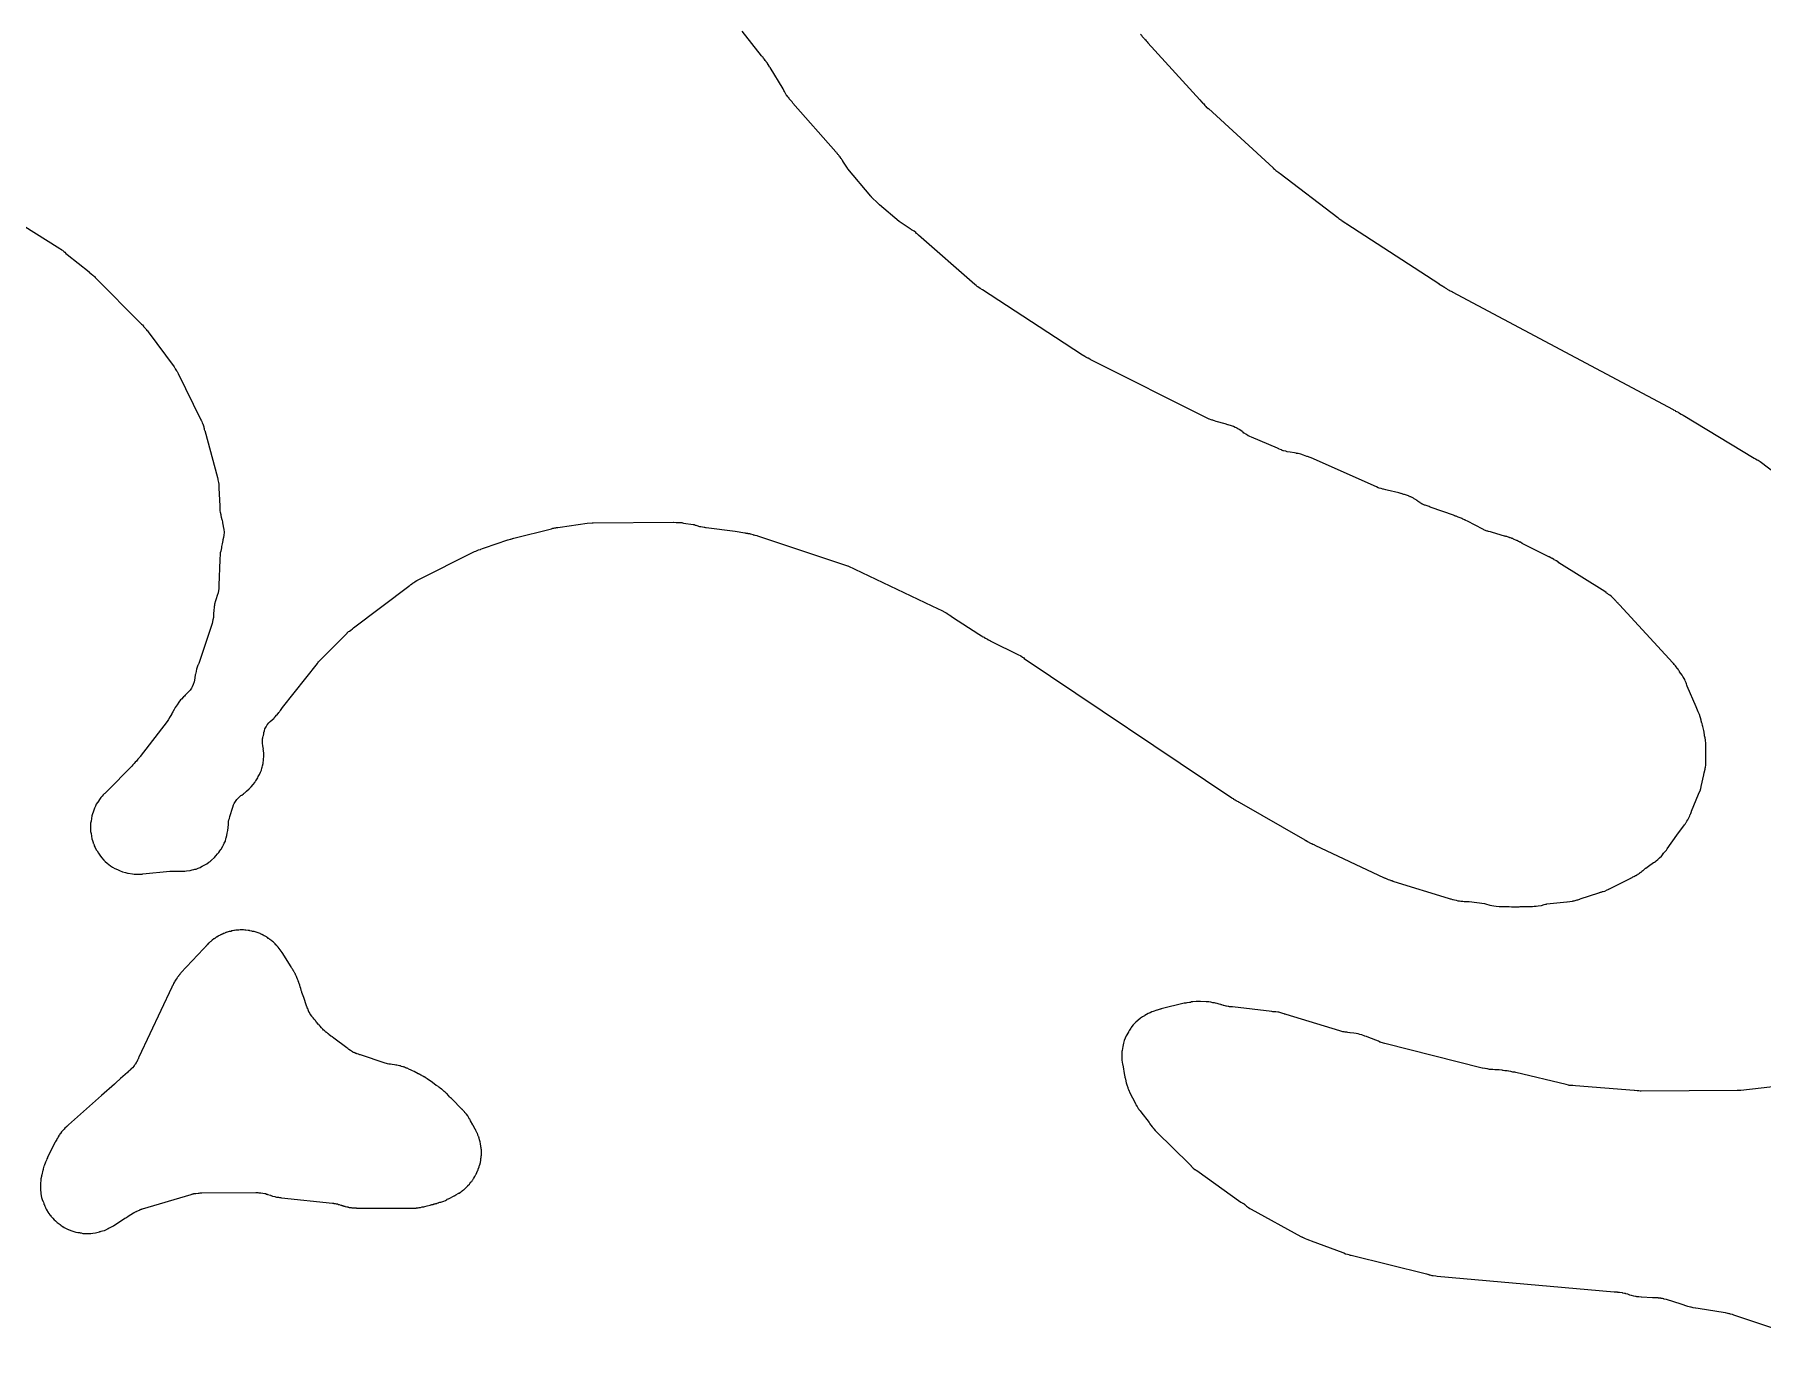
# Model space of a CAD drawing. Header units: millimetres. Extents: x 0 to 300, y 0 to 300.
# Drawn here: x 70.8 to 162.6, y 160.9 to 230.5 of the extents above; entities that cross this region are included whole.
import ezdxf

# ---------------------------------------------------------------- set-up
doc = ezdxf.new("R2010")
doc.units = ezdxf.units.MM
doc.layers.add('CUT', color=7, linetype='CONTINUOUS')

msp = doc.modelspace()

# ---------------------------------------------------------------- linework, layer by layer
at = {"layer": 'CUT'}
for points in [[(70.14, 220.39), (72.14, 219.14), (72.16, 219.12), (72.18, 219.1), (72.2, 219.09), (72.21, 219.09), (72.22, 219.08), (72.24, 219.06), (72.28, 219.04), (72.31, 219.02), (72.36, 218.97), (72.41, 218.93), (72.47, 218.87), (72.53, 218.82), (73.7, 217.89), (73.7, 217.88), (73.81, 217.79), (73.9, 217.72), (73.92, 217.7), (73.94, 217.68), (73.95, 217.67), (73.96, 217.66), (73.98, 217.64), (74.02, 217.6), (74.02, 217.59), (76.48, 215.12), (76.49, 215.11), (76.53, 215.07), (76.59, 215), (76.59, 214.99), (76.66, 214.92), (76.68, 214.9), (76.69, 214.89), (76.71, 214.86), (76.73, 214.83), (76.77, 214.78), (76.8, 214.75), (76.83, 214.71), (78.22, 212.84), (78.24, 212.81), (78.25, 212.79), (78.27, 212.76), (78.28, 212.74), (78.35, 212.63), (78.37, 212.6), (78.43, 212.5), (79.62, 210.07), (79.63, 210.06), (79.64, 210.05), (79.66, 210), (79.67, 209.97), (79.68, 209.95), (79.68, 209.94), (79.71, 209.88), (79.72, 209.85), (79.73, 209.83), (79.74, 209.81), (79.79, 209.66), (79.79, 209.65), (79.79, 209.63), (79.8, 209.62), (79.8, 209.6), (79.81, 209.58), (79.81, 209.57), (79.82, 209.52), (79.83, 209.49), (79.84, 209.46), (80.52, 206.96), (80.52, 206.95), (80.53, 206.92), (80.54, 206.85), (80.58, 206.71), (80.59, 206.62), (80.6, 206.47), (80.6, 206.42), (80.64, 205.44), (80.64, 205.37), (80.65, 205.2), (80.66, 205.13), (80.69, 205.01), (80.69, 204.98), (80.7, 204.96), (80.72, 204.85), (80.72, 204.84), (80.73, 204.83), (80.73, 204.81), (80.74, 204.77), (80.75, 204.73), (80.76, 204.72), (80.76, 204.7), (80.78, 204.6), (80.79, 204.56), (80.83, 204.39), (80.83, 204.36), (80.86, 204.21), (80.87, 204.07), (80.87, 204.05), (80.86, 203.91), (80.84, 203.78), (80.83, 203.73), (80.82, 203.71), (80.81, 203.65), (80.8, 203.62), (80.78, 203.54), (80.78, 203.53), (80.76, 203.45), (80.73, 203.31), (80.73, 203.26), (80.73, 203.24), (80.69, 203.06), (80.67, 202.96), (80.67, 202.87), (80.67, 202.85), (80.67, 202.83), (80.65, 202.68), (80.64, 202.59), (80.6, 201.25), (80.6, 201.21), (80.6, 201.18), (80.59, 201.06), (80.58, 200.96), (80.55, 200.84), (80.5, 200.7), (80.5, 200.69), (80.49, 200.66), (80.46, 200.58), (80.41, 200.42), (80.37, 200.24), (80.36, 200.17), (80.35, 200.11), (80.35, 200.1), (80.34, 200.04), (80.33, 199.94), (80.32, 199.9), (80.31, 199.75), (80.31, 199.67), (80.31, 199.62), (80.31, 199.54), (80.28, 199.4), (80.24, 199.22), (80.23, 199.21), (79.53, 197.09), (79.49, 197.01), (79.48, 197), (79.44, 196.9), (79.41, 196.79), (79.39, 196.69), (79.39, 196.67), (79.35, 196.52), (79.34, 196.48), (79.31, 196.33), (79.3, 196.21), (79.3, 196.2), (79.28, 196.12), (79.23, 195.98), (79.18, 195.85), (79.14, 195.77), (79.06, 195.67), (78.97, 195.56), (78.9, 195.49), (78.81, 195.41), (78.8, 195.41), (78.76, 195.36), (78.72, 195.32), (78.61, 195.2), (78.56, 195.15), (78.47, 195.04), (78.37, 194.9), (78.33, 194.82), (78.32, 194.82), (78.28, 194.75), (78.26, 194.72), (78.24, 194.68), (78.22, 194.65), (78.15, 194.53), (78.12, 194.47), (78.1, 194.44), (78.09, 194.42), (78.04, 194.33), (78.01, 194.28), (77.99, 194.25), (77.98, 194.23), (77.94, 194.16), (77.94, 194.15), (77.92, 194.12), (77.84, 194), (76.42, 192.14), (76.39, 192.11), (76.38, 192.1), (76.29, 192), (76.26, 191.95), (76.21, 191.9), (76.15, 191.84), (76.1, 191.78), (76.03, 191.7), (75.97, 191.64), (74.65, 190.3), (74.58, 190.23), (74.53, 190.19), (74.5, 190.16), (74.45, 190.11), (74.39, 190.04), (74.33, 189.97), (74.22, 189.82), (74.21, 189.8), (74.14, 189.7), (74.08, 189.61), (74.03, 189.51), (73.99, 189.41), (73.97, 189.35), (73.91, 189.19), (73.88, 189.1), (73.85, 189), (73.82, 188.85), (73.8, 188.72), (73.78, 188.6), (73.77, 188.47), (73.77, 188.3), (73.78, 188.17), (73.8, 188.05), (73.82, 187.92), (73.85, 187.77), (73.88, 187.68), (73.91, 187.58), (73.92, 187.54), (73.93, 187.52), (73.96, 187.45), (73.97, 187.41), (74.02, 187.31), (74.08, 187.2), (74.12, 187.14), (74.19, 187.01), (74.27, 186.9), (74.35, 186.79), (74.48, 186.65), (74.55, 186.58), (74.66, 186.48), (74.75, 186.41), (74.83, 186.35), (74.95, 186.27), (75.07, 186.2), (75.2, 186.14), (75.27, 186.11), (75.32, 186.09), (75.48, 186.03), (75.64, 185.98), (75.73, 185.96), (75.78, 185.95), (76, 185.91), (76.1, 185.89), (76.21, 185.89), (76.34, 185.89), (76.51, 185.9), (76.56, 185.91), (77.98, 186.05), (78.15, 186.06), (78.42, 186.06), (78.51, 186.05), (78.6, 186.05), (78.68, 186.05), (78.78, 186.05), (78.88, 186.07), (79.06, 186.1), (79.17, 186.12), (79.24, 186.14), (79.26, 186.14), (79.32, 186.16), (79.38, 186.17), (79.49, 186.21), (79.6, 186.26), (79.67, 186.3), (79.7, 186.32), (79.73, 186.33), (79.75, 186.34), (79.85, 186.39), (79.95, 186.45), (80.06, 186.53), (80.07, 186.53), (80.1, 186.56), (80.13, 186.58), (80.18, 186.63), (80.19, 186.64), (80.2, 186.64), (80.36, 186.79), (80.43, 186.87), (80.52, 186.97), (80.59, 187.05), (80.65, 187.13), (80.7, 187.21), (80.71, 187.23), (80.8, 187.38), (80.84, 187.46), (80.88, 187.54), (80.94, 187.66), (80.97, 187.79), (80.98, 187.83), (81.01, 187.95), (81.04, 188.07), (81.07, 188.22), (81.09, 188.37), (81.1, 188.53), (81.1, 188.59), (81.11, 188.69), (81.13, 188.79), (81.15, 188.85), (81.15, 188.86), (81.18, 188.96), (81.33, 189.45), (81.37, 189.58), (81.4, 189.65), (81.47, 189.76), (81.55, 189.87), (81.61, 189.94), (81.7, 190.03), (81.76, 190.07), (81.81, 190.1), (81.91, 190.17), (81.94, 190.2), (81.97, 190.22), (82.07, 190.3), (82.21, 190.43), (82.31, 190.53), (82.42, 190.66), (82.5, 190.77), (82.54, 190.83), (82.56, 190.86), (82.66, 191.02), (82.69, 191.09), (82.75, 191.2), (82.81, 191.31), (82.85, 191.43), (82.88, 191.53), (82.89, 191.58), (82.91, 191.66), (82.94, 191.78), (82.97, 191.99), (82.98, 192.16), (82.98, 192.31), (82.97, 192.46), (82.95, 192.54), (82.96, 192.54), (82.93, 192.71), (82.91, 192.86), (82.91, 192.98), (82.92, 193.1), (82.93, 193.13), (82.93, 193.16), (82.95, 193.22), (82.96, 193.26), (82.98, 193.36), (82.99, 193.43), (83.01, 193.52), (83.04, 193.62), (83.1, 193.72), (83.16, 193.83), (83.25, 193.94), (83.32, 194.01), (83.42, 194.1), (83.53, 194.19), (83.54, 194.2), (83.59, 194.26), (83.66, 194.34), (83.69, 194.37), (83.78, 194.48), (83.81, 194.52), (83.84, 194.56), (83.86, 194.59), (83.98, 194.76), (85.83, 197.09), (85.86, 197.13), (85.89, 197.17), (85.92, 197.21), (85.94, 197.23), (86.02, 197.3), (87.37, 198.66), (87.39, 198.69), (87.41, 198.71), (87.44, 198.73), (87.45, 198.75), (87.49, 198.78), (87.54, 198.81), (87.61, 198.86), (87.69, 198.93), (87.7, 198.93), (87.75, 198.98), (90.69, 201.2), (90.72, 201.22), (90.73, 201.23), (90.74, 201.24), (90.79, 201.28), (90.81, 201.29), (90.83, 201.31), (90.84, 201.31), (90.86, 201.33), (90.92, 201.37), (90.95, 201.39), (91, 201.43), (91.03, 201.45), (91.12, 201.5), (94.18, 203.03), (94.24, 203.06), (94.25, 203.06), (94.39, 203.12), (94.49, 203.15), (94.51, 203.16), (94.6, 203.19), (94.66, 203.21), (94.71, 203.23), (95.94, 203.65), (95.97, 203.66), (96.09, 203.69), (96.1, 203.7), (96.16, 203.71), (96.2, 203.73), (96.22, 203.73), (96.27, 203.75), (98.26, 204.25), (98.33, 204.27), (98.4, 204.28), (98.44, 204.29), (98.49, 204.3), (98.53, 204.31), (98.58, 204.32), (98.59, 204.32), (98.61, 204.32), (98.73, 204.33), (100.16, 204.55), (100.42, 204.56), (100.47, 204.56), (100.48, 204.56), (104.75, 204.59), (104.77, 204.59), (104.9, 204.58), (104.94, 204.58), (105.08, 204.57), (105.17, 204.57), (105.18, 204.57), (105.2, 204.57), (105.23, 204.56), (105.28, 204.55), (105.8, 204.48), (105.81, 204.48), (105.82, 204.48), (105.83, 204.47), (105.84, 204.47), (105.86, 204.46), (105.87, 204.46), (105.9, 204.44), (105.91, 204.43), (105.93, 204.43), (106.04, 204.4), (106.08, 204.39), (106.13, 204.37), (106.18, 204.36), (106.21, 204.36), (106.38, 204.33), (106.39, 204.33), (106.45, 204.32), (106.49, 204.31), (108.02, 204.11), (108.54, 204.03), (108.55, 204.03), (108.56, 204.03), (108.59, 204.02), (108.64, 204.01), (108.68, 204.01), (108.7, 204), (108.73, 204), (108.76, 204), (108.78, 203.99), (108.83, 203.98), (108.84, 203.98), (108.97, 203.94), (108.99, 203.93), (109.02, 203.93), (109.07, 203.91), (109.08, 203.91), (109.17, 203.88), (109.22, 203.87), (114, 202.28), (114.02, 202.27), (118.48, 200.16), (118.52, 200.14), (118.75, 200.03), (118.78, 200.01), (119.01, 199.9), (119.16, 199.82), (119.19, 199.8), (119.21, 199.79), (119.27, 199.76), (119.36, 199.7), (119.43, 199.65), (119.5, 199.61), (119.51, 199.6), (119.58, 199.55), (120.98, 198.65), (121.11, 198.56), (121.13, 198.55), (121.14, 198.54), (121.15, 198.53), (121.19, 198.51), (121.21, 198.5), (121.25, 198.48), (121.26, 198.47), (121.27, 198.47), (121.28, 198.46), (121.3, 198.45), (121.31, 198.45), (121.31, 198.44), (121.32, 198.44), (121.33, 198.44), (121.4, 198.4), (121.41, 198.39), (121.42, 198.38), (121.44, 198.37), (121.46, 198.36), (121.47, 198.35), (121.48, 198.35), (121.49, 198.34), (121.59, 198.29), (121.6, 198.28), (121.62, 198.27), (121.64, 198.26), (123.05, 197.57), (123.2, 197.5), (123.29, 197.43), (123.33, 197.41), (123.34, 197.4), (123.39, 197.36), (134.42, 189.95), (134.44, 189.94), (134.48, 189.91), (134.51, 189.89), (134.52, 189.88), (134.53, 189.88), (134.54, 189.87), (134.57, 189.85), (134.58, 189.85), (134.6, 189.84), (134.62, 189.83), (134.63, 189.82), (134.64, 189.82), (134.66, 189.8), (134.67, 189.8), (134.7, 189.78), (134.75, 189.75), (134.76, 189.75), (134.77, 189.74), (134.78, 189.74), (134.79, 189.73), (134.8, 189.73), (138.3, 187.72), (138.35, 187.69), (138.36, 187.69), (138.43, 187.64), (138.59, 187.55), (138.64, 187.53), (138.66, 187.52), (138.68, 187.51), (138.7, 187.5), (138.73, 187.49), (138.77, 187.47), (138.81, 187.45), (138.82, 187.44), (142.52, 185.71), (142.53, 185.7), (142.56, 185.69), (142.59, 185.68), (142.62, 185.66), (142.72, 185.62), (142.8, 185.6), (142.84, 185.58), (142.85, 185.58), (142.87, 185.57), (142.92, 185.56), (142.93, 185.55), (142.94, 185.55), (142.95, 185.55), (142.95, 185.54), (142.96, 185.54), (142.97, 185.54), (142.98, 185.53), (143.03, 185.51), (145.91, 184.62), (146.02, 184.59), (146.05, 184.59), (146.15, 184.56), (146.17, 184.56), (146.25, 184.53), (146.34, 184.51), (146.43, 184.49), (146.45, 184.49), (146.49, 184.48), (146.5, 184.48), (146.51, 184.48), (146.59, 184.46), (146.64, 184.46), (146.69, 184.46), (146.77, 184.45), (146.81, 184.45), (146.91, 184.45), (146.94, 184.45), (146.98, 184.45), (147.02, 184.44), (147.84, 184.34), (147.9, 184.32), (148.12, 184.26), (148.23, 184.24), (148.34, 184.22), (148.47, 184.2), (148.62, 184.19), (148.7, 184.19), (149.12, 184.19), (149.15, 184.19), (149.28, 184.17), (149.41, 184.16), (149.52, 184.16), (149.69, 184.17), (149.74, 184.18), (149.84, 184.19), (150.4, 184.19), (150.49, 184.2), (150.5, 184.2), (150.53, 184.2), (150.59, 184.2), (150.69, 184.21), (150.88, 184.24), (151.02, 184.28), (151.09, 184.3), (151.14, 184.31), (151.15, 184.32), (151.16, 184.32), (152.21, 184.43), (152.23, 184.43), (152.38, 184.44), (152.52, 184.47), (152.56, 184.48), (152.59, 184.49), (152.61, 184.49), (152.66, 184.5), (152.76, 184.53), (152.77, 184.53), (152.8, 184.54), (152.81, 184.54), (152.85, 184.55), (152.9, 184.57), (152.93, 184.58), (153.92, 184.91), (153.96, 184.93), (153.97, 184.93), (154, 184.94), (154.02, 184.94), (154.04, 184.95), (154.07, 184.96), (154.08, 184.96), (154.11, 184.97), (154.13, 184.97), (154.15, 184.98), (154.24, 185), (154.36, 185.06), (154.42, 185.09), (154.45, 185.11), (154.47, 185.12), (154.48, 185.12), (154.55, 185.15), (155.58, 185.66), (155.59, 185.67), (155.6, 185.68), (155.62, 185.69), (155.66, 185.71), (155.69, 185.72), (155.73, 185.75), (155.77, 185.77), (155.78, 185.77), (155.79, 185.78), (155.8, 185.79), (155.81, 185.79), (155.82, 185.8), (155.83, 185.8), (155.85, 185.81), (155.87, 185.82), (155.89, 185.83), (155.9, 185.83), (155.91, 185.84), (155.92, 185.85), (155.93, 185.85), (155.95, 185.87), (155.96, 185.87), (155.98, 185.89), (155.99, 185.89), (156.01, 185.9), (156.04, 185.92), (156.07, 185.95), (156.08, 185.95), (156.09, 185.96), (156.1, 185.97), (156.11, 185.98), (156.12, 185.98), (156.13, 185.99), (156.14, 186), (156.15, 186.01), (156.16, 186.01), (156.17, 186.02), (156.19, 186.03), (156.21, 186.05), (156.26, 186.09), (156.28, 186.1), (156.29, 186.11), (156.31, 186.13), (156.33, 186.15), (156.34, 186.16), (156.36, 186.18), (156.37, 186.18), (156.4, 186.21), (156.42, 186.22), (156.56, 186.32), (156.83, 186.51), (156.88, 186.54), (156.93, 186.58), (156.97, 186.61), (157.05, 186.68), (157.15, 186.77), (157.24, 186.86), (157.32, 186.95), (157.32, 186.96), (157.36, 187.01), (157.37, 187.02), (157.38, 187.03), (157.41, 187.06), (157.43, 187.09), (157.45, 187.11), (157.47, 187.13), (157.51, 187.18), (157.55, 187.24), (158.07, 187.97), (158.47, 188.52), (158.5, 188.56), (158.52, 188.59), (158.54, 188.62), (158.55, 188.64), (158.59, 188.71), (158.64, 188.78), (158.68, 188.86), (158.7, 188.89), (158.73, 188.96), (158.75, 188.99), (158.78, 189.07), (158.79, 189.08), (158.8, 189.12), (158.82, 189.17), (158.83, 189.18), (158.83, 189.19), (158.84, 189.2), (158.84, 189.21), (158.85, 189.24), (159.21, 190.14), (159.24, 190.2), (159.3, 190.32), (159.33, 190.45), (159.35, 190.53), (159.36, 190.56), (159.49, 191.18), (159.52, 191.29), (159.53, 191.32), (159.53, 191.33), (159.53, 191.35), (159.56, 191.47), (159.57, 191.52), (159.57, 191.53), (159.59, 191.58), (159.6, 191.69), (159.61, 191.8), (159.61, 191.97), (159.61, 192), (159.6, 192.43), (159.6, 192.76), (159.6, 192.87), (159.59, 192.98), (159.58, 193.01), (159.58, 193.03), (159.58, 193.06), (159.57, 193.09), (159.57, 193.13), (159.56, 193.16), (159.56, 193.17), (159.55, 193.18), (159.55, 193.19), (159.54, 193.24), (159.54, 193.26), (159.54, 193.27), (159.53, 193.32), (159.52, 193.4), (159.52, 193.41), (159.51, 193.46), (159.5, 193.49), (159.49, 193.52), (159.49, 193.53), (159.44, 193.75), (159.43, 193.8), (159.4, 193.91), (159.39, 193.93), (159.39, 193.94), (159.38, 193.95), (159.38, 193.96), (159.38, 193.97), (159.38, 193.98), (159.37, 193.99), (159.37, 194), (159.36, 194.03), (159.35, 194.09), (159.34, 194.12), (159.34, 194.13), (159.33, 194.15), (159.31, 194.26), (159.27, 194.38), (159.22, 194.49), (159.2, 194.53), (159.09, 194.78), (158.62, 195.89), (158.6, 195.94), (158.58, 196), (158.57, 196.02), (158.56, 196.04), (158.55, 196.06), (158.53, 196.13), (158.51, 196.16), (158.48, 196.24), (158.42, 196.34), (158.41, 196.35), (158.41, 196.36), (158.4, 196.37), (158.38, 196.4), (158.35, 196.46), (158.28, 196.55), (158.27, 196.56), (158.21, 196.65), (158.2, 196.67), (158.18, 196.7), (158.17, 196.71), (158.17, 196.72), (158.16, 196.73), (158.13, 196.78), (158.12, 196.79), (158.11, 196.8), (158.1, 196.81), (158.1, 196.82), (158.08, 196.84), (158.02, 196.92), (157.99, 196.96), (157.94, 197.02), (157.93, 197.03), (157.92, 197.04), (157.89, 197.08), (157.85, 197.12), (155.01, 200.2), (154.98, 200.24), (154.97, 200.25), (154.94, 200.29), (154.93, 200.3), (154.86, 200.37), (154.85, 200.37), (154.84, 200.38), (154.82, 200.41), (154.8, 200.42), (154.78, 200.45), (154.7, 200.54), (154.66, 200.58), (154.59, 200.65), (154.51, 200.71), (154.46, 200.74), (154.44, 200.76), (154.38, 200.8), (154.37, 200.81), (154.36, 200.81), (154.35, 200.82), (154.34, 200.83), (154.31, 200.85), (154.3, 200.86), (154.23, 200.91), (151.79, 202.44), (151.75, 202.48), (151.74, 202.48), (151.66, 202.54), (151.65, 202.55), (151.63, 202.56), (151.55, 202.6), (151.54, 202.61), (151.53, 202.61), (151.45, 202.66), (151.43, 202.66), (151.37, 202.7), (151.28, 202.75), (151.26, 202.76), (149.91, 203.43), (149.88, 203.45), (149.85, 203.47), (149.75, 203.53), (149.72, 203.54), (149.71, 203.55), (149.65, 203.57), (149.59, 203.61), (149.57, 203.62), (149.55, 203.63), (149.39, 203.7), (149.36, 203.71), (149.34, 203.72), (149.31, 203.72), (149.29, 203.73), (149.28, 203.74), (149.22, 203.76), (149.21, 203.76), (149.19, 203.77), (149.17, 203.78), (149.16, 203.78), (149.03, 203.83), (148.98, 203.84), (148.95, 203.85), (148.92, 203.86), (148.91, 203.86), (148.26, 204.05), (148.16, 204.08), (148.14, 204.08), (148.06, 204.1), (148.05, 204.1), (148.02, 204.11), (147.99, 204.12), (147.93, 204.14), (147.8, 204.19), (147.79, 204.2), (147.76, 204.22), (146.94, 204.65), (146.85, 204.69), (146.83, 204.7), (146.81, 204.71), (146.79, 204.72), (146.78, 204.72), (146.7, 204.76), (146.63, 204.79), (146.6, 204.81), (146.5, 204.84), (146.49, 204.85), (146.44, 204.86), (146.4, 204.88), (146.33, 204.91), (146.29, 204.92), (146.26, 204.93), (146.19, 204.96), (145.01, 205.38), (144.96, 205.39), (144.9, 205.42), (144.79, 205.47), (144.69, 205.49), (144.67, 205.5), (144.66, 205.5), (144.59, 205.54), (144.56, 205.55), (144.54, 205.56), (144.53, 205.56), (144.48, 205.59), (144.46, 205.61), (144.43, 205.63), (144.42, 205.64), (144.39, 205.66), (144.38, 205.66), (144.36, 205.67), (144.34, 205.69), (144.33, 205.69), (144.32, 205.7), (144.26, 205.75), (144.25, 205.75), (144.22, 205.78), (144.15, 205.82), (144.11, 205.84), (144.07, 205.87), (143.97, 205.92), (143.92, 205.94), (143.9, 205.95), (143.88, 205.96), (143.83, 205.98), (143.8, 206), (143.7, 206.03), (143.6, 206.06), (143.56, 206.06), (143.41, 206.11), (143.39, 206.12), (143.29, 206.15), (142.67, 206.3), (142.6, 206.31), (142.48, 206.34), (142.45, 206.35), (142.44, 206.35), (142.35, 206.38), (142.24, 206.41), (142.2, 206.42), (142.1, 206.47), (138.63, 208.01), (138.52, 208.05), (138.49, 208.06), (138.43, 208.08), (138.41, 208.09), (138.22, 208.15), (138.08, 208.2), (137.95, 208.24), (137.9, 208.25), (137.89, 208.25), (137.87, 208.25), (137.86, 208.25), (137.83, 208.26), (137.82, 208.26), (137.75, 208.28), (137.51, 208.31), (137.36, 208.34), (137.28, 208.36), (137.27, 208.36), (137.17, 208.38), (137.14, 208.39), (137.11, 208.4), (137.1, 208.4), (137.09, 208.41), (137.05, 208.43), (136.94, 208.48), (136.91, 208.49), (136.84, 208.52), (135.47, 209.11), (135.37, 209.15), (135.33, 209.17), (135.31, 209.18), (135.29, 209.19), (135.19, 209.25), (135.08, 209.32), (135.06, 209.33), (135.02, 209.37), (134.98, 209.4), (134.96, 209.41), (134.9, 209.47), (134.81, 209.52), (134.79, 209.53), (134.74, 209.56), (134.7, 209.58), (134.68, 209.59), (134.66, 209.6), (134.6, 209.63), (134.5, 209.67), (134.45, 209.69), (134.4, 209.71), (134.23, 209.76), (134.21, 209.77), (134.06, 209.82), (133.59, 209.94), (133.5, 209.97), (133.44, 209.99), (133.4, 210.01), (133.39, 210.01), (133.37, 210.02), (133.32, 210.04), (133.23, 210.07), (133.22, 210.07), (133.14, 210.11), (126.93, 213.21), (126.9, 213.23), (126.87, 213.25), (126.78, 213.3), (126.77, 213.3), (126.76, 213.31), (126.69, 213.35), (126.68, 213.35), (126.67, 213.36), (126.64, 213.37), (126.61, 213.39), (126.6, 213.4), (126.51, 213.45), (126.49, 213.46), (125.04, 214.41), (121.17, 216.93), (121.05, 217), (120.92, 217.1), (120.89, 217.12), (120.84, 217.16), (120.83, 217.17), (120.77, 217.22), (117.77, 219.84), (117.75, 219.86), (117.74, 219.87), (117.72, 219.89), (117.71, 219.9), (117.69, 219.91), (117.67, 219.93), (117.62, 219.98), (117.53, 220.05), (117.5, 220.07), (117.43, 220.11), (117.42, 220.12), (117.41, 220.12), (117.39, 220.13), (117.34, 220.17), (117.33, 220.17), (116.75, 220.57), (115.7, 221.45), (115.69, 221.46), (115.6, 221.54), (115.57, 221.57), (115.31, 221.82), (115.28, 221.85), (115.27, 221.86), (115.27, 221.87), (115.23, 221.92), (114.02, 223.36), (114.01, 223.37), (114, 223.38), (114, 223.39), (113.78, 223.72), (113.75, 223.77), (113.74, 223.79), (113.74, 223.8), (113.72, 223.83), (113.7, 223.86), (113.68, 223.89), (113.66, 223.92), (113.61, 223.98), (113.6, 224), (113.59, 224.01), (113.58, 224.02), (113.56, 224.04), (113.55, 224.06), (113.54, 224.07), (113.53, 224.08), (113.52, 224.1), (113.49, 224.13), (113.47, 224.16), (113.44, 224.19), (113.43, 224.2), (113.41, 224.22), (113.39, 224.25), (113.38, 224.26), (111.09, 226.86), (111.07, 226.89), (111.05, 226.92), (111.02, 226.95), (111, 226.98), (110.97, 227.01), (110.94, 227.04), (110.92, 227.07), (110.91, 227.08), (110.9, 227.09), (110.89, 227.11), (110.83, 227.19), (110.79, 227.24), (110.78, 227.24), (110.77, 227.25), (110.76, 227.26), (110.76, 227.27), (110.74, 227.29), (110.73, 227.3), (110.7, 227.36), (110.7, 227.37), (110.64, 227.47), (110.61, 227.53), (110.57, 227.61), (109.88, 228.75), (109.87, 228.76), (109.86, 228.77), (109.84, 228.8), (109.84, 228.81), (109.8, 228.87), (109.79, 228.89), (109.78, 228.9), (109.74, 228.96), (109.74, 228.97), (109.67, 229.05), (109.67, 229.06), (109.65, 229.08), (109.63, 229.1), (109.63, 229.11), (109.62, 229.12), (109.59, 229.17), (109.58, 229.18), (109.57, 229.19), (109.56, 229.21), (109.55, 229.22), (109.54, 229.23), (109.53, 229.25), (109.51, 229.27), (109.47, 229.32), (109.44, 229.35), (109.43, 229.36), (108.4, 230.67)], [(129.57, 230.51), (129.59, 230.49), (129.59, 230.48), (129.61, 230.46), (129.66, 230.39), (129.72, 230.33), (129.74, 230.3), (129.76, 230.28), (129.78, 230.26), (129.8, 230.24), (129.81, 230.23), (129.83, 230.21), (129.86, 230.17), (129.87, 230.16), (129.9, 230.13), (129.91, 230.11), (129.96, 230.06), (132.71, 227.02), (132.81, 226.93), (132.82, 226.93), (132.83, 226.91), (132.85, 226.9), (132.85, 226.89), (132.86, 226.89), (132.88, 226.86), (132.93, 226.81), (132.99, 226.73), (133.02, 226.7), (133.03, 226.69), (133.04, 226.68), (133.05, 226.67), (133.06, 226.66), (133.16, 226.57), (133.18, 226.56), (136.61, 223.41), (136.62, 223.4), (136.68, 223.35), (136.7, 223.33), (136.71, 223.32), (136.76, 223.28), (136.81, 223.24), (136.86, 223.2), (136.91, 223.16), (136.92, 223.15), (136.98, 223.11), (140.05, 220.77), (140.06, 220.76), (140.1, 220.73), (140.11, 220.73), (140.21, 220.65), (140.24, 220.63), (140.25, 220.63), (140.26, 220.62), (140.38, 220.53), (140.47, 220.47), (140.49, 220.46), (140.5, 220.45), (140.52, 220.44), (145.41, 217.27), (145.42, 217.26), (145.5, 217.21), (145.54, 217.18), (145.63, 217.13), (145.68, 217.1), (145.7, 217.08), (145.71, 217.07), (145.73, 217.06), (145.75, 217.05), (145.76, 217.04), (145.78, 217.02), (145.82, 217), (145.86, 216.97), (145.89, 216.96), (145.92, 216.94), (145.96, 216.91), (146, 216.89), (146.02, 216.88), (146.07, 216.86), (146.1, 216.84), (146.12, 216.84), (146.13, 216.83), (157.86, 210.58), (157.87, 210.57), (157.89, 210.56), (157.97, 210.52), (158, 210.5), (158.1, 210.45), (158.14, 210.43), (158.17, 210.41), (158.19, 210.4), (158.2, 210.39), (158.3, 210.33), (158.4, 210.28), (162.18, 207.99), (162.24, 207.96), (162.33, 207.91), (162.36, 207.89), (162.39, 207.88), (162.49, 207.81), (166.72, 204.6)], [(163.62, 174.66), (161.46, 174.41), (161.26, 174.4), (156.17, 174.38), (156.12, 174.38), (156.05, 174.39), (155.97, 174.39), (155.95, 174.39), (155.82, 174.4), (155.8, 174.4), (152.68, 174.66), (152.67, 174.66), (152.54, 174.67), (152.45, 174.67), (152.44, 174.67), (152.35, 174.68), (152.31, 174.69), (152.18, 174.73), (149.51, 175.37), (149.45, 175.38), (149.4, 175.39), (149.37, 175.39), (149.36, 175.39), (149.35, 175.39), (149.24, 175.41), (149.22, 175.41), (149.14, 175.43), (149.13, 175.43), (149.11, 175.43), (149.04, 175.45), (148.93, 175.46), (148.92, 175.46), (148.83, 175.47), (148.82, 175.47), (148.78, 175.48), (148.62, 175.5), (148.41, 175.51), (148.39, 175.51), (148.29, 175.52), (148.13, 175.53), (148.11, 175.53), (148.1, 175.53), (148.01, 175.55), (147.96, 175.56), (147.88, 175.57), (147.87, 175.57), (147.86, 175.57), (147.73, 175.6), (147.72, 175.6), (142.54, 176.9), (142.36, 176.95), (142.32, 176.97), (142.31, 176.97), (142.3, 176.98), (142.28, 176.98), (142.26, 176.99), (142.21, 177.02), (141.7, 177.23), (141.57, 177.27), (141.48, 177.3), (141.32, 177.36), (141.22, 177.39), (141.13, 177.42), (141.03, 177.44), (140.9, 177.45), (140.7, 177.47), (140.69, 177.47), (140.58, 177.49), (140.53, 177.5), (140.44, 177.51), (140.38, 177.52), (140.37, 177.52), (140.32, 177.53), (140.15, 177.57), (137.31, 178.45), (137.25, 178.46), (137.21, 178.47), (137.19, 178.48), (137.12, 178.5), (137.02, 178.53), (136.92, 178.56), (136.87, 178.57), (136.75, 178.58), (136.63, 178.59), (136.6, 178.59), (136.55, 178.6), (134.46, 178.85), (134.34, 178.86), (134.3, 178.86), (134.26, 178.87), (134.22, 178.87), (134.13, 178.89), (134.12, 178.89), (134.07, 178.91), (134, 178.92), (133.99, 178.92), (133.97, 178.93), (133.89, 178.95), (133.88, 178.95), (133.86, 178.96), (133.85, 178.96), (133.83, 178.97), (133.75, 179), (133.64, 179.03), (133.55, 179.05), (133.49, 179.06), (133.42, 179.07), (133.4, 179.07), (133.31, 179.1), (133.2, 179.11), (133.09, 179.12), (133.05, 179.12), (132.75, 179.13), (132.71, 179.13), (132.52, 179.13), (132.35, 179.12), (132.28, 179.11), (132.22, 179.09), (132.17, 179.09), (132.02, 179.06), (131.97, 179.05), (131.89, 179.04), (130.66, 178.74), (130.65, 178.73), (130.61, 178.72), (130.45, 178.67), (130.44, 178.67), (130.23, 178.6), (130.17, 178.58), (130.07, 178.54), (129.97, 178.49), (129.79, 178.39), (129.78, 178.38), (129.67, 178.32), (129.57, 178.25), (129.42, 178.13), (129.32, 178.04), (129.24, 177.96), (129.17, 177.89), (129.11, 177.81), (129.07, 177.75), (129.05, 177.72), (128.98, 177.61), (128.97, 177.59), (128.96, 177.57), (128.94, 177.54), (128.93, 177.52), (128.92, 177.5), (128.81, 177.31), (128.75, 177.19), (128.7, 177.06), (128.66, 176.93), (128.64, 176.84), (128.62, 176.75), (128.59, 176.54), (128.58, 176.48), (128.57, 176.33), (128.57, 176.19), (128.58, 176.02), (128.61, 175.81), (128.62, 175.78), (128.72, 175.2), (128.73, 175.17), (128.73, 175.14), (128.74, 175.11), (128.75, 175.07), (128.76, 175.03), (128.76, 175.02), (128.76, 175.01), (128.78, 174.92), (128.78, 174.9), (128.8, 174.81), (128.84, 174.71), (128.89, 174.57), (128.89, 174.56), (128.9, 174.53), (128.92, 174.46), (128.96, 174.38), (128.98, 174.34), (129, 174.28), (129.28, 173.75), (129.28, 173.74), (129.3, 173.71), (129.32, 173.65), (129.38, 173.55), (129.44, 173.46), (129.48, 173.41), (129.48, 173.4), (129.54, 173.32), (129.58, 173.28), (130.03, 172.7), (130.04, 172.67), (130.06, 172.64), (130.1, 172.59), (130.11, 172.58), (130.11, 172.57), (130.18, 172.48), (130.2, 172.46), (130.21, 172.44), (130.23, 172.42), (130.26, 172.39), (130.28, 172.37), (130.34, 172.29), (130.36, 172.27), (130.38, 172.25), (130.4, 172.23), (130.41, 172.22), (132.17, 170.5), (132.18, 170.48), (132.25, 170.4), (132.26, 170.39), (132.37, 170.29), (132.46, 170.22), (132.47, 170.22), (132.52, 170.18), (132.53, 170.17), (132.54, 170.16), (132.56, 170.15), (134.9, 168.48), (134.97, 168.44), (134.98, 168.43), (135, 168.42), (135.07, 168.38), (135.08, 168.37), (135.09, 168.36), (135.1, 168.35), (135.13, 168.33), (135.15, 168.31), (135.19, 168.27), (135.3, 168.19), (135.38, 168.14), (135.44, 168.11), (138.08, 166.66), (138.12, 166.64), (138.14, 166.63), (138.16, 166.62), (138.18, 166.61), (138.32, 166.55), (138.41, 166.52), (138.55, 166.45), (138.63, 166.42), (140.31, 165.81), (140.32, 165.81), (140.36, 165.79), (140.46, 165.74), (140.56, 165.71), (140.57, 165.71), (140.63, 165.69), (140.66, 165.68), (140.71, 165.67), (140.72, 165.67), (140.76, 165.66), (144.77, 164.67), (144.82, 164.65), (144.83, 164.65), (144.86, 164.64), (144.88, 164.63), (144.91, 164.62), (144.93, 164.62), (145.05, 164.59), (145.12, 164.58), (145.26, 164.56), (145.32, 164.55), (154.73, 163.71), (154.77, 163.71), (154.89, 163.71), (154.91, 163.7), (155.01, 163.69), (155.15, 163.67), (155.17, 163.66), (155.18, 163.66), (155.28, 163.64), (155.31, 163.64), (155.33, 163.63), (155.34, 163.63), (155.35, 163.63), (155.45, 163.6), (155.52, 163.57), (155.55, 163.56), (155.64, 163.53), (155.76, 163.5), (155.87, 163.48), (155.89, 163.48), (155.92, 163.47), (155.98, 163.47), (156.04, 163.46), (156.16, 163.45), (156.18, 163.45), (156.77, 163.42), (156.83, 163.42), (156.88, 163.42), (156.97, 163.41), (157.04, 163.41), (157.05, 163.41), (157.07, 163.4), (157.12, 163.39), (157.15, 163.39), (157.16, 163.39), (157.19, 163.39), (157.22, 163.38), (157.28, 163.37), (157.33, 163.36), (157.36, 163.36), (157.38, 163.35), (157.39, 163.35), (157.49, 163.32), (158.28, 163.07), (158.43, 163.02), (158.47, 163), (158.63, 162.95), (158.71, 162.94), (158.79, 162.92), (158.8, 162.91), (158.92, 162.88), (159.05, 162.86), (159.06, 162.86), (159.07, 162.86), (159.19, 162.84), (160.63, 162.61), (160.75, 162.58), (160.78, 162.58), (160.82, 162.57), (160.86, 162.56), (160.89, 162.55), (160.91, 162.54), (161, 162.52), (161.07, 162.5), (165.81, 160.92)]]:
    msp.add_lwpolyline(points, dxfattribs=at)
msp.add_lwpolyline([(71.15, 168.82), (71.17, 168.72), (71.21, 168.61), (71.23, 168.56), (71.23, 168.55), (71.24, 168.54), (71.25, 168.51), (71.27, 168.47), (71.29, 168.4), (71.29, 168.39), (71.3, 168.37), (71.32, 168.34), (71.33, 168.31), (71.33, 168.3), (71.34, 168.29), (71.34, 168.28), (71.35, 168.27), (71.35, 168.26), (71.38, 168.2), (71.38, 168.19), (71.39, 168.17), (71.42, 168.11), (71.45, 168.06), (71.46, 168.03), (71.51, 167.96), (71.51, 167.95), (71.61, 167.81), (71.66, 167.76), (71.67, 167.74), (71.77, 167.62), (71.85, 167.53), (71.89, 167.5), (71.91, 167.49), (71.92, 167.47), (71.94, 167.45), (71.97, 167.43), (71.99, 167.41), (72.01, 167.39), (72.1, 167.32), (72.11, 167.32), (72.13, 167.3), (72.15, 167.29), (72.16, 167.29), (72.18, 167.27), (72.19, 167.26), (72.2, 167.26), (72.29, 167.19), (72.3, 167.19), (72.38, 167.13), (72.48, 167.08), (72.59, 167.03), (72.61, 167.02), (72.72, 166.97), (72.84, 166.93), (72.99, 166.89), (73.1, 166.87), (73.19, 166.86), (73.23, 166.85), (73.27, 166.84), (73.28, 166.84), (73.37, 166.82), (73.52, 166.81), (73.53, 166.81), (73.59, 166.81), (73.73, 166.82), (73.76, 166.82), (73.79, 166.82), (73.9, 166.83), (74.04, 166.85), (74.25, 166.9), (74.26, 166.91), (74.3, 166.92), (74.34, 166.93), (74.41, 166.95), (74.52, 166.98), (74.62, 167.03), (74.66, 167.05), (74.68, 167.06), (74.72, 167.08), (74.77, 167.11), (74.78, 167.11), (74.89, 167.16), (74.99, 167.22), (75.6, 167.62), (75.65, 167.65), (75.76, 167.72), (75.78, 167.73), (75.92, 167.82), (76.06, 167.91), (76.07, 167.91), (76.08, 167.92), (76.09, 167.92), (76.1, 167.93), (76.11, 167.93), (76.12, 167.94), (76.17, 167.96), (76.21, 167.98), (76.22, 167.99), (76.23, 167.99), (76.37, 168.06), (76.39, 168.07), (76.41, 168.08), (76.43, 168.09), (76.44, 168.09), (76.45, 168.09), (76.46, 168.1), (76.47, 168.1), (76.48, 168.1), (76.49, 168.11), (76.5, 168.11), (76.52, 168.12), (76.54, 168.12), (79.13, 168.89), (79.16, 168.9), (79.17, 168.9), (79.18, 168.91), (79.21, 168.92), (79.22, 168.92), (79.24, 168.92), (79.25, 168.93), (79.26, 168.93), (79.28, 168.93), (79.3, 168.93), (79.31, 168.94), (79.34, 168.94), (79.37, 168.94), (79.49, 168.95), (79.54, 168.96), (79.6, 168.97), (79.62, 168.97), (79.64, 168.97), (79.66, 168.97), (79.67, 168.97), (79.69, 168.97), (82.55, 168.99), (82.56, 168.99), (82.58, 168.99), (82.6, 168.99), (82.62, 168.99), (82.65, 168.99), (82.67, 168.99), (82.71, 168.98), (82.74, 168.98), (82.75, 168.98), (82.76, 168.98), (82.77, 168.98), (82.78, 168.98), (82.79, 168.98), (82.8, 168.98), (82.81, 168.98), (82.82, 168.97), (83.03, 168.93), (83.05, 168.93), (83.06, 168.93), (83.07, 168.93), (83.08, 168.93), (83.09, 168.93), (83.09, 168.92), (83.1, 168.92), (83.11, 168.91), (83.12, 168.91), (83.13, 168.91), (83.14, 168.91), (83.15, 168.91), (83.17, 168.9), (83.18, 168.89), (83.33, 168.84), (83.34, 168.84), (83.35, 168.84), (83.36, 168.83), (83.4, 168.82), (83.45, 168.8), (83.56, 168.77), (83.61, 168.76), (83.66, 168.75), (83.68, 168.75), (83.69, 168.75), (83.76, 168.74), (83.81, 168.73), (83.82, 168.73), (83.85, 168.72), (83.86, 168.72), (83.92, 168.71), (86.64, 168.42), (86.65, 168.42), (86.68, 168.42), (86.69, 168.42), (86.7, 168.41), (86.73, 168.41), (86.74, 168.41), (86.75, 168.41), (86.76, 168.4), (86.77, 168.4), (86.82, 168.39), (86.83, 168.39), (86.84, 168.39), (86.85, 168.39), (86.89, 168.38), (86.9, 168.38), (86.92, 168.37), (86.94, 168.36), (86.95, 168.36), (86.96, 168.36), (86.97, 168.36), (86.98, 168.35), (86.99, 168.35), (87.07, 168.32), (87.08, 168.32), (87.1, 168.32), (87.13, 168.31), (87.13, 168.3), (87.14, 168.3), (87.16, 168.3), (87.18, 168.29), (87.21, 168.28), (87.24, 168.27), (87.25, 168.27), (87.28, 168.26), (87.29, 168.26), (87.3, 168.25), (87.39, 168.23), (87.4, 168.23), (87.45, 168.22), (87.46, 168.22), (87.47, 168.21), (87.48, 168.21), (87.52, 168.2), (87.54, 168.2), (87.55, 168.2), (87.56, 168.2), (87.57, 168.2), (87.58, 168.19), (87.59, 168.19), (87.62, 168.19), (87.63, 168.19), (87.66, 168.18), (87.67, 168.18), (87.68, 168.18), (87.69, 168.18), (87.73, 168.18), (87.75, 168.17), (87.76, 168.17), (87.77, 168.17), (87.78, 168.17), (87.81, 168.17), (87.82, 168.17), (87.83, 168.17), (87.84, 168.17), (87.85, 168.17), (87.86, 168.17), (87.88, 168.17), (87.89, 168.17), (87.91, 168.16), (87.92, 168.16), (87.95, 168.16), (87.97, 168.16), (90.77, 168.15), (90.79, 168.15), (90.83, 168.15), (90.85, 168.15), (90.93, 168.15), (91.05, 168.16), (91.07, 168.16), (91.08, 168.16), (91.09, 168.17), (91.1, 168.17), (91.18, 168.18), (91.19, 168.18), (91.23, 168.19), (91.29, 168.2), (91.3, 168.2), (91.39, 168.22), (91.41, 168.22), (91.43, 168.22), (91.48, 168.23), (91.54, 168.25), (91.67, 168.28), (91.82, 168.32), (91.86, 168.33), (91.87, 168.34), (91.88, 168.34), (91.91, 168.35), (91.93, 168.35), (91.94, 168.35), (91.98, 168.36), (92, 168.37), (92.01, 168.37), (92.02, 168.37), (92.03, 168.38), (92.04, 168.38), (92.05, 168.38), (92.06, 168.38), (92.07, 168.39), (92.08, 168.39), (92.12, 168.4), (92.14, 168.4), (92.16, 168.41), (92.17, 168.41), (92.19, 168.42), (92.24, 168.44), (92.26, 168.44), (92.27, 168.44), (92.28, 168.45), (92.34, 168.47), (92.35, 168.47), (92.36, 168.47), (92.38, 168.48), (92.54, 168.53), (92.63, 168.57), (92.68, 168.6), (92.72, 168.62), (92.73, 168.63), (92.77, 168.65), (92.8, 168.66), (92.83, 168.68), (93.1, 168.81), (93.12, 168.82), (93.13, 168.83), (93.18, 168.86), (93.19, 168.86), (93.3, 168.93), (93.31, 168.94), (93.33, 168.95), (93.36, 168.96), (93.43, 169), (93.44, 169.01), (93.46, 169.02), (93.51, 169.06), (93.52, 169.07), (93.53, 169.08), (93.54, 169.09), (93.6, 169.14), (93.61, 169.14), (93.64, 169.17), (93.66, 169.19), (93.68, 169.2), (93.7, 169.22), (93.74, 169.26), (93.76, 169.28), (93.77, 169.29), (93.82, 169.34), (93.83, 169.36), (93.91, 169.44), (93.92, 169.46), (93.99, 169.54), (94, 169.55), (94.03, 169.58), (94.07, 169.64), (94.07, 169.65), (94.08, 169.66), (94.12, 169.73), (94.14, 169.75), (94.19, 169.84), (94.2, 169.86), (94.21, 169.87), (94.22, 169.88), (94.25, 169.94), (94.26, 169.96), (94.26, 169.97), (94.27, 169.98), (94.27, 169.99), (94.28, 170), (94.32, 170.1), (94.33, 170.11), (94.34, 170.12), (94.36, 170.17), (94.37, 170.19), (94.37, 170.21), (94.38, 170.23), (94.42, 170.35), (94.43, 170.39), (94.44, 170.42), (94.45, 170.44), (94.46, 170.46), (94.49, 170.59), (94.51, 170.7), (94.51, 170.72), (94.51, 170.75), (94.52, 170.82), (94.53, 170.83), (94.53, 170.88), (94.53, 170.93), (94.53, 170.94), (94.54, 170.95), (94.54, 171.05), (94.54, 171.06), (94.54, 171.08), (94.54, 171.16), (94.54, 171.18), (94.54, 171.19), (94.54, 171.23), (94.54, 171.27), (94.53, 171.29), (94.53, 171.3), (94.53, 171.32), (94.53, 171.34), (94.53, 171.36), (94.53, 171.37), (94.53, 171.38), (94.52, 171.39), (94.52, 171.42), (94.52, 171.44), (94.52, 171.45), (94.52, 171.46), (94.51, 171.47), (94.51, 171.49), (94.5, 171.53), (94.5, 171.56), (94.5, 171.57), (94.48, 171.68), (94.45, 171.78), (94.45, 171.79), (94.44, 171.8), (94.44, 171.81), (94.43, 171.84), (94.42, 171.87), (94.42, 171.88), (94.42, 171.89), (94.41, 171.92), (94.4, 171.95), (94.39, 171.96), (94.36, 172.04), (94.36, 172.06), (94.35, 172.07), (94.33, 172.1), (94.33, 172.11), (94.33, 172.13), (94.32, 172.14), (94.32, 172.15), (94.3, 172.18), (94.25, 172.29), (94.24, 172.31), (94.23, 172.32), (94.22, 172.33), (94.22, 172.34), (94.17, 172.43), (94.11, 172.54), (94.08, 172.59), (93.97, 172.8), (93.94, 172.85), (93.92, 172.88), (93.9, 172.91), (93.9, 172.92), (93.88, 172.96), (93.84, 173.02), (93.82, 173.06), (93.75, 173.15), (93.69, 173.21), (93.68, 173.22), (93.67, 173.23), (93.67, 173.24), (93.64, 173.27), (93.62, 173.29), (93.61, 173.3), (93.6, 173.32), (93.57, 173.35), (93.56, 173.36), (93.53, 173.39), (93.52, 173.39), (92.95, 173.98), (92.91, 174.02), (92.85, 174.08), (92.79, 174.14), (92.7, 174.24), (92.69, 174.25), (92.67, 174.27), (92.66, 174.28), (92.65, 174.29), (92.64, 174.3), (92.63, 174.3), (92.61, 174.32), (92.57, 174.35), (92.55, 174.37), (92.55, 174.38), (92.54, 174.38), (92.53, 174.39), (92.52, 174.4), (92.5, 174.42), (92.47, 174.45), (92.46, 174.46), (92.45, 174.46), (92.44, 174.47), (92.43, 174.48), (92.35, 174.54), (92.34, 174.55), (92.32, 174.56), (92.31, 174.57), (92.3, 174.58), (92.29, 174.58), (92.27, 174.6), (92.26, 174.6), (92.25, 174.61), (92.22, 174.63), (92.14, 174.68), (91.94, 174.83), (91.67, 175.03), (91.64, 175.04), (91.61, 175.06), (91.59, 175.08), (91.51, 175.13), (91.49, 175.14), (91.47, 175.15), (91.45, 175.17), (91.44, 175.17), (91.43, 175.17), (91.4, 175.19), (91.37, 175.21), (91.35, 175.22), (91.34, 175.22), (91.33, 175.23), (91.32, 175.23), (91.3, 175.24), (91.29, 175.25), (91.27, 175.26), (91.25, 175.27), (91.24, 175.27), (91.23, 175.28), (91.21, 175.29), (91.2, 175.29), (91.19, 175.3), (90.97, 175.41), (90.88, 175.45), (90.84, 175.47), (90.81, 175.49), (90.78, 175.51), (90.73, 175.53), (90.6, 175.59), (90.57, 175.6), (90.56, 175.6), (90.53, 175.61), (90.51, 175.62), (90.5, 175.63), (90.47, 175.64), (90.44, 175.65), (90.41, 175.66), (90.4, 175.66), (90.39, 175.66), (90.36, 175.67), (90.29, 175.69), (90.26, 175.7), (90.25, 175.7), (90.24, 175.71), (90.2, 175.72), (90.05, 175.75), (90, 175.76), (89.93, 175.77), (89.81, 175.79), (89.71, 175.8), (89.68, 175.8), (89.63, 175.81), (89.56, 175.83), (89.38, 175.88), (88.18, 176.29), (88.12, 176.3), (88.11, 176.3), (88.08, 176.31), (88.01, 176.34), (87.94, 176.36), (87.93, 176.36), (87.9, 176.37), (87.89, 176.37), (87.88, 176.38), (87.87, 176.38), (87.86, 176.39), (87.84, 176.4), (87.81, 176.41), (87.8, 176.41), (87.79, 176.41), (87.78, 176.42), (87.75, 176.43), (87.72, 176.45), (87.71, 176.46), (87.7, 176.46), (87.67, 176.48), (87.66, 176.48), (87.65, 176.49), (87.62, 176.51), (87.59, 176.53), (87.5, 176.59), (87.49, 176.6), (87.48, 176.6), (87.47, 176.61), (87.44, 176.64), (87.39, 176.68), (86.71, 177.19), (86.61, 177.26), (86.6, 177.27), (86.55, 177.3), (86.43, 177.39), (86.41, 177.41), (86.4, 177.42), (86.38, 177.44), (86.36, 177.45), (86.34, 177.47), (86.33, 177.48), (86.32, 177.48), (86.31, 177.49), (86.3, 177.5), (86.29, 177.51), (86.28, 177.51), (86.26, 177.53), (86.25, 177.54), (86.24, 177.55), (86.22, 177.57), (86.21, 177.57), (86.19, 177.59), (86.19, 177.6), (86.18, 177.61), (86.17, 177.62), (86.16, 177.62), (86.12, 177.66), (86.12, 177.67), (86.1, 177.69), (86.05, 177.74), (85.98, 177.82), (85.97, 177.83), (85.96, 177.84), (85.95, 177.85), (85.94, 177.86), (85.94, 177.87), (85.93, 177.88), (85.9, 177.91), (85.89, 177.92), (85.78, 178.04), (85.76, 178.07), (85.75, 178.08), (85.75, 178.09), (85.74, 178.1), (85.73, 178.11), (85.72, 178.12), (85.67, 178.18), (85.66, 178.19), (85.66, 178.2), (85.6, 178.26), (85.58, 178.28), (85.58, 178.29), (85.56, 178.31), (85.55, 178.32), (85.54, 178.33), (85.53, 178.34), (85.53, 178.35), (85.53, 178.36), (85.47, 178.44), (85.46, 178.45), (85.46, 178.46), (85.45, 178.47), (85.45, 178.48), (85.44, 178.49), (85.43, 178.5), (85.42, 178.52), (85.42, 178.53), (85.4, 178.55), (85.4, 178.56), (85.39, 178.58), (85.38, 178.59), (85.38, 178.6), (85.37, 178.61), (85.36, 178.62), (85.36, 178.63), (85.36, 178.64), (85.36, 178.65), (85.35, 178.66), (85.35, 178.67), (85.34, 178.68), (85.34, 178.69), (85.33, 178.72), (85.32, 178.74), (85.31, 178.75), (85.31, 178.76), (85.31, 178.77), (85.3, 178.78), (85.3, 178.79), (85.29, 178.8), (85.29, 178.81), (85.28, 178.82), (85.28, 178.83), (85.27, 178.86), (85.25, 178.91), (85.11, 179.34), (85.01, 179.62), (85, 179.65), (84.99, 179.69), (84.97, 179.72), (84.97, 179.73), (84.96, 179.76), (84.95, 179.79), (84.95, 179.8), (84.94, 179.83), (84.92, 179.91), (84.91, 179.93), (84.91, 179.94), (84.9, 179.97), (84.89, 180), (84.86, 180.09), (84.85, 180.13), (84.84, 180.15), (84.82, 180.2), (84.81, 180.21), (84.81, 180.22), (84.81, 180.23), (84.81, 180.24), (84.8, 180.25), (84.79, 180.28), (84.77, 180.33), (84.77, 180.34), (84.77, 180.35), (84.76, 180.36), (84.76, 180.37), (84.75, 180.38), (84.74, 180.4), (84.73, 180.42), (84.73, 180.43), (84.72, 180.45), (84.72, 180.46), (84.72, 180.47), (84.69, 180.53), (84.67, 180.56), (84.67, 180.57), (84.66, 180.58), (84.66, 180.59), (84.65, 180.6), (84.64, 180.63), (84.63, 180.64), (84.61, 180.67), (84.6, 180.69), (84.6, 180.7), (84.58, 180.73), (84.57, 180.74), (84.55, 180.78), (84.54, 180.8), (84.53, 180.82), (84.52, 180.83), (84.51, 180.85), (84.5, 180.86), (84.49, 180.88), (84.47, 180.91), (84.46, 180.93), (84.43, 180.97), (83.96, 181.73), (83.91, 181.8), (83.8, 181.95), (83.74, 182.02), (83.72, 182.04), (83.71, 182.05), (83.7, 182.06), (83.7, 182.07), (83.68, 182.09), (83.67, 182.1), (83.66, 182.11), (83.65, 182.12), (83.64, 182.13), (83.63, 182.14), (83.62, 182.15), (83.58, 182.2), (83.57, 182.21), (83.5, 182.28), (83.44, 182.32), (83.41, 182.35), (83.31, 182.43), (83.24, 182.48), (83.22, 182.49), (83.18, 182.53), (83.15, 182.55), (83.12, 182.57), (83.09, 182.58), (83.01, 182.63), (83, 182.63), (82.94, 182.66), (82.93, 182.67), (82.9, 182.68), (82.89, 182.69), (82.88, 182.69), (82.81, 182.73), (82.78, 182.74), (82.69, 182.78), (82.68, 182.78), (82.58, 182.82), (82.57, 182.82), (82.47, 182.85), (82.45, 182.85), (82.43, 182.85), (82.43, 182.86), (82.42, 182.86), (82.41, 182.86), (82.39, 182.86), (82.38, 182.86), (82.34, 182.87), (82.24, 182.89), (82.23, 182.89), (82.22, 182.9), (82.21, 182.9), (82.2, 182.9), (82.19, 182.9), (82.18, 182.9), (82.17, 182.9), (82.16, 182.91), (82.15, 182.91), (82.03, 182.93), (81.97, 182.93), (81.9, 182.94), (81.74, 182.94), (81.72, 182.94), (81.66, 182.93), (81.65, 182.93), (81.62, 182.93), (81.59, 182.93), (81.57, 182.93), (81.54, 182.92), (81.52, 182.92), (81.51, 182.92), (81.5, 182.92), (81.43, 182.9), (81.41, 182.9), (81.4, 182.9), (81.38, 182.9), (81.32, 182.89), (81.28, 182.88), (81.27, 182.88), (81.27, 182.87), (81.26, 182.87), (81.25, 182.87), (81.24, 182.86), (81.23, 182.86), (81.2, 182.85), (81.18, 182.85), (81.17, 182.85), (81.15, 182.85), (81.14, 182.85), (81.03, 182.82), (81.02, 182.82), (80.98, 182.8), (80.97, 182.8), (80.92, 182.78), (80.91, 182.77), (80.85, 182.75), (80.83, 182.74), (80.81, 182.73), (80.8, 182.72), (80.79, 182.72), (80.78, 182.71), (80.77, 182.71), (80.74, 182.7), (80.72, 182.69), (80.69, 182.67), (80.68, 182.67), (80.66, 182.66), (80.63, 182.64), (80.58, 182.62), (80.56, 182.61), (80.48, 182.56), (80.45, 182.55), (80.42, 182.52), (80.41, 182.52), (80.39, 182.5), (80.38, 182.49), (80.37, 182.49), (80.35, 182.47), (80.34, 182.46), (80.33, 182.46), (80.32, 182.46), (80.23, 182.39), (80.17, 182.33), (80.13, 182.3), (80.11, 182.28), (80.06, 182.23), (80.05, 182.23), (80, 182.18), (80, 182.17), (79.99, 182.16), (79.98, 182.16), (79.97, 182.15), (79.97, 182.14), (79.95, 182.12), (79.94, 182.11), (79.93, 182.1), (79.91, 182.08), (79.89, 182.06), (79.89, 182.05), (79.87, 182.03), (79.78, 181.94), (78.58, 180.66), (78.55, 180.62), (78.54, 180.6), (78.53, 180.59), (78.52, 180.58), (78.51, 180.57), (78.5, 180.56), (78.47, 180.52), (78.44, 180.49), (78.44, 180.48), (78.39, 180.42), (78.37, 180.4), (78.33, 180.33), (78.32, 180.32), (78.25, 180.21), (78.24, 180.18), (78.19, 180.1), (78.18, 180.08), (78.16, 180.03), (78.16, 180.02), (78.15, 180.01), (78.14, 179.99), (78.14, 179.98), (78.13, 179.96), (78.12, 179.95), (78.09, 179.9), (76.34, 176.17), (76.33, 176.15), (76.33, 176.14), (76.33, 176.13), (76.32, 176.12), (76.3, 176.08), (76.29, 176.06), (76.27, 176.02), (76.27, 176.01), (76.25, 175.97), (76.24, 175.96), (76.24, 175.95), (76.24, 175.94), (76.23, 175.93), (76.22, 175.92), (76.2, 175.89), (76.2, 175.88), (76.15, 175.8), (76.13, 175.78), (76.11, 175.76), (76.1, 175.74), (76.1, 175.73), (76.09, 175.72), (76, 175.61), (75.99, 175.61), (75.99, 175.6), (75.98, 175.6), (75.93, 175.55), (75.93, 175.54), (75.92, 175.54), (75.9, 175.52), (75.9, 175.51), (75.89, 175.5), (75.88, 175.49), (75.87, 175.49), (75.85, 175.47), (75.83, 175.46), (75.8, 175.43), (75.75, 175.38), (75.73, 175.36), (75.37, 175.04), (75.11, 174.81), (75.04, 174.74), (74.35, 174.14), (72.61, 172.59), (72.59, 172.57), (72.56, 172.55), (72.56, 172.54), (72.54, 172.52), (72.53, 172.51), (72.52, 172.51), (72.52, 172.5), (72.51, 172.49), (72.5, 172.48), (72.49, 172.48), (72.41, 172.4), (72.37, 172.36), (72.3, 172.29), (72.24, 172.21), (72.2, 172.16), (72.2, 172.15), (72.19, 172.13), (72.15, 172.08), (72.12, 172.03), (72.11, 172.03), (72.06, 171.95), (72.06, 171.94), (72.03, 171.88), (72.02, 171.87), (72.01, 171.86), (72, 171.84), (71.98, 171.82), (71.98, 171.81), (71.97, 171.79), (71.96, 171.77), (71.96, 171.76), (71.95, 171.75), (71.92, 171.7), (71.9, 171.66), (71.49, 170.87), (71.49, 170.86), (71.48, 170.84), (71.46, 170.77), (71.43, 170.71), (71.41, 170.68), (71.4, 170.64), (71.4, 170.63), (71.39, 170.61), (71.36, 170.55), (71.36, 170.54), (71.36, 170.53), (71.35, 170.52), (71.34, 170.5), (71.33, 170.47), (71.32, 170.44), (71.31, 170.41), (71.3, 170.38), (71.26, 170.24), (71.26, 170.23), (71.26, 170.21), (71.26, 170.2), (71.25, 170.19), (71.24, 170.18), (71.24, 170.17), (71.18, 169.93), (71.17, 169.88), (71.17, 169.86), (71.17, 169.84), (71.16, 169.79), (71.15, 169.78), (71.15, 169.77), (71.14, 169.72), (71.14, 169.7), (71.14, 169.69), (71.14, 169.67), (71.13, 169.66), (71.13, 169.65), (71.13, 169.64), (71.13, 169.63), (71.13, 169.61), (71.13, 169.59), (71.12, 169.52), (71.12, 169.48), (71.12, 169.47), (71.12, 169.46), (71.11, 169.45), (71.11, 169.43), (71.11, 169.4), (71.11, 169.38), (71.11, 169.36), (71.11, 169.31), (71.11, 169.29), (71.11, 169.23), (71.11, 169.22), (71.11, 169.21), (71.12, 169.2), (71.12, 169.17), (71.12, 169.13), (71.12, 169.11), (71.12, 169.1), (71.12, 169.07), (71.13, 169.05), (71.13, 169.04), (71.13, 169.02), (71.13, 168.99), (71.13, 168.93)], close=True, dxfattribs=at)

doc.saveas('drawing.dxf')
